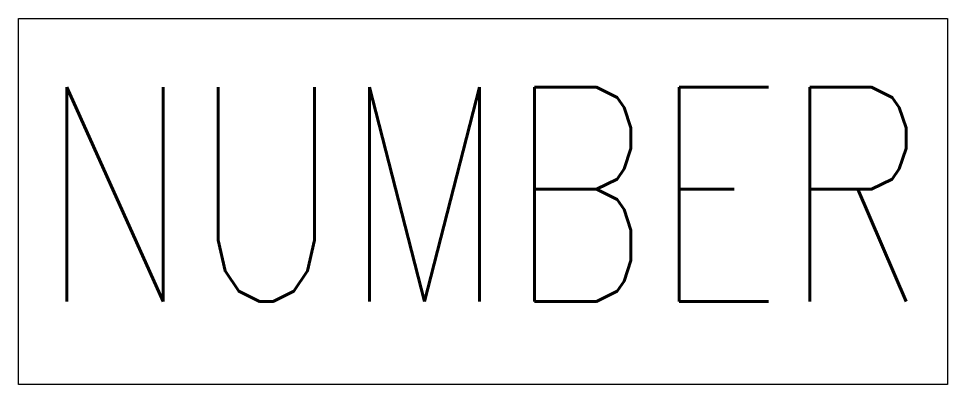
# Model space of a CAD drawing. Header units: inches. Extents: x -16.3 to 18.4, y -7 to 6.7.
import ezdxf
from ezdxf.enums import TextEntityAlignment as Align

# ---------------------------------------------------------------- set-up
doc = ezdxf.new("R2010")
doc.units = ezdxf.units.IN
doc.header["$MEASUREMENT"] = 0
doc.layers.get('0').update_dxf_attribs({"linetype": 'CONTINUOUS'})
doc.styles.add('ROMANS', font='romans', dxfattribs={"width": 0.75, "height": 8})

msp = doc.modelspace()

# ---------------------------------------------------------------- linework, layer by layer
at = {"lineweight": -2}
msp.add_lwpolyline([(-16.33354, 6.674702), (18.388073, 6.674702), (18.388073, -6.982766), (-16.33354, -6.982766), (-16.33354, 6.674702)], dxfattribs=at)

# ---------------------------------------------------------------- texts
at = {"lineweight": -2, "style": 'ROMANS', "width": 0.75}
msp.add_attdef('NUMBER', text='', height=8, dxfattribs=at).set_placement((1.027267, 0.114097), align=Align.MIDDLE_CENTER)

doc.saveas('drawing.dxf')
